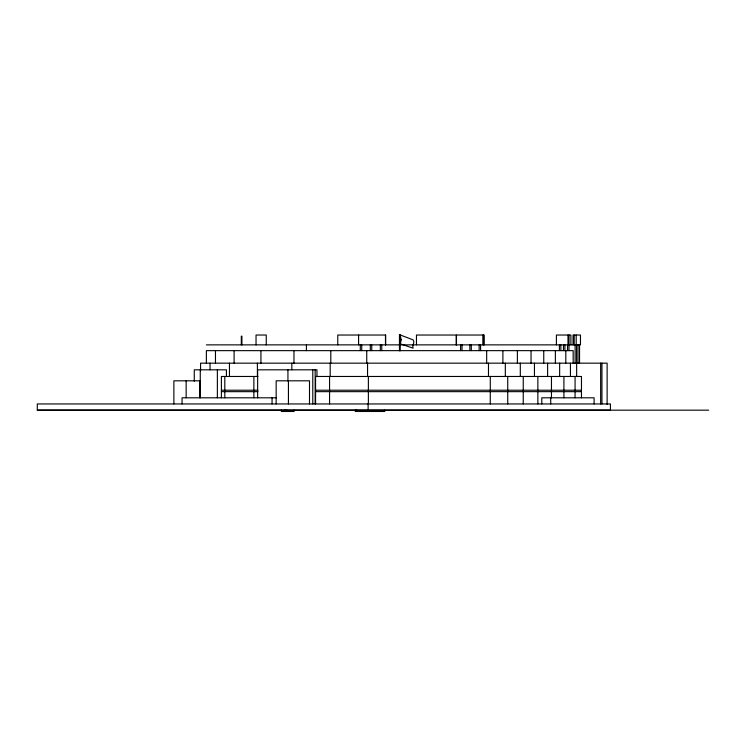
<?xml version="1.0" encoding="UTF-8"?>
<svg xmlns="http://www.w3.org/2000/svg" width="746" height="746" viewBox="0 0 746 746"><rect width="100%" height="100%" fill="white"/><g stroke="black" fill="none" stroke-linecap="round" stroke-linejoin="round"><path stroke-width="1.12" d="M37.3 410.169L610.433 410.169L610.433 403.95L37.3 403.95L37.3 410.169L708.7 410.169M206.372 344.866L580.472 344.866L580.472 335.029L573.049 335.029L573.049 344.866M257.902 376.469L221.394 376.469L221.394 397.805M221.394 390.214L257.902 390.214M315.567 390.214L581.47 390.214M221.394 391.659L257.902 391.659M315.567 391.659L581.47 391.659M276.281 397.805L182.061 397.805L182.061 403.95M607.123 404.444L607.123 363.162L200.562 363.162L200.562 370.93M601.947 363.162L601.947 403.95M600.651 363.162L600.651 403.95M594.114 403.95L594.114 397.805L541.783 397.805L541.783 403.95M581.47 397.805L581.47 376.469L315.567 376.469L315.567 403.95M579.549 344.866L579.549 363.199M578.047 344.866L578.047 363.199M576.546 344.866L576.677 376.469M576.192 335.029L576.192 344.866M575.119 344.866L575.119 363.199M575.073 376.469L575.073 397.805M574.187 335.029L574.187 344.866M573.17 363.162L573.17 350.648L206.372 350.648L206.372 363.162M570.904 344.866L570.904 335.029L556.404 335.029L556.404 344.866M570.438 363.162L570.438 376.469M569.049 335.029L568.956 350.592M567.986 335.029L567.986 344.866M567.519 344.866L567.519 350.592M565.804 350.648L565.804 363.162M564.899 344.866L564.899 350.592M563.911 376.469L563.911 397.805M563.463 344.866L563.463 350.592M560.852 344.866L560.852 350.592M559.64 363.162L559.64 376.469M559.407 344.866L559.407 350.592M555.378 350.648L555.378 363.162M551.462 376.469L551.462 397.805M550.707 397.805L550.707 403.95M547.611 363.162L547.611 376.469M543.75 350.648L543.75 363.162M537.866 376.469L537.866 403.95M534.453 363.162L534.453 376.469M531.04 350.648L531.04 363.162M523.244 376.469L523.244 403.95M520.307 363.162L520.307 376.469M517.379 350.648L517.379 363.162M507.737 376.469L507.737 403.95M505.322 363.162L505.322 376.469M502.897 350.648L502.897 363.162M490.281 376.469L490.281 403.95M488.481 363.162L488.481 376.469M486.672 350.648L486.672 363.162M484.247 344.866L484.247 335.029L456.459 335.029L456.459 344.866M483.436 335.029L483.436 344.866M482.97 335.029L482.97 344.866M480.583 344.866L480.583 350.592M479.146 344.866L479.146 350.592M471.304 344.866L471.304 350.592M469.868 344.866L469.868 350.592M462.026 344.866L462.026 350.592M460.59 344.866L460.59 350.592M456.254 344.866L456.254 335.029L416.464 335.029L416.464 344.866M400.229 350.816L400.229 334.525L399.455 334.525L399.455 350.816M385.654 344.866L385.654 335.029L337.77 335.029L337.77 344.866M385.477 335.029L385.477 344.866M384.768 410.169L384.768 411.475L355.31 411.475L355.31 410.169M381.756 344.866L381.756 350.592M380.32 344.866L380.32 350.592M371.741 344.866L371.741 350.592M370.305 344.866L370.305 350.592M368.375 376.469L368.375 403.95M368.123 403.95L368.123 409.74M367.554 363.162L367.554 376.469M366.743 350.648L366.743 363.162M361.726 344.866L361.726 350.592M360.29 344.866L360.29 350.592M358.593 335.029L358.593 344.866M356.747 410.169L356.747 411.475M355.739 409.74L355.739 411.475M330.804 350.648L330.804 363.162M330.18 363.162L330.18 376.469M329.564 376.469L329.564 403.95M316.957 376.469L316.957 369.82L257.64 369.82L257.64 397.805M315.148 369.82L315.148 403.95M312.779 369.82L312.779 403.95M309.497 403.95L309.497 380.814L276.16 380.814L276.16 403.95M306.429 344.866L306.429 350.648M294.129 410.169L294.129 411.475L281.326 411.475L281.326 410.169M293.971 350.648L293.971 363.162M291.817 363.162L291.817 369.82M288.432 380.814L288.432 403.95M287.937 369.82L287.937 381.01M286.93 410.169L286.93 411.475M285.252 409.74L285.252 411.475M272.066 397.805L272.066 403.95M266.257 344.866L266.257 335.029L256.037 335.029L256.037 344.866M260.932 350.648L260.932 363.162M257.398 363.162L257.398 376.469M253.864 376.469L253.864 397.805M241.918 344.866L241.918 336.185L241.303 336.185L241.303 344.866M234.104 350.648L234.104 363.162M229.46 363.162L229.46 376.469M226.43 376.469L226.43 369.82L194.277 369.82L194.277 381.197M224.807 376.469L224.807 397.805M217.366 369.82L217.366 397.805M215.463 350.648L215.463 363.162M210.036 363.162L210.036 369.82M200.264 369.82L200.264 397.805M199.807 397.805L199.807 380.814L173.874 380.814L173.874 403.95M186.155 380.814L186.155 397.805M401.152 339.85L400.369 343.85L413.116 348.195C411.736 345.445 415.419 342.274 412.995 339.822L400.229 334.954L401.152 339.85"/></g></svg>
